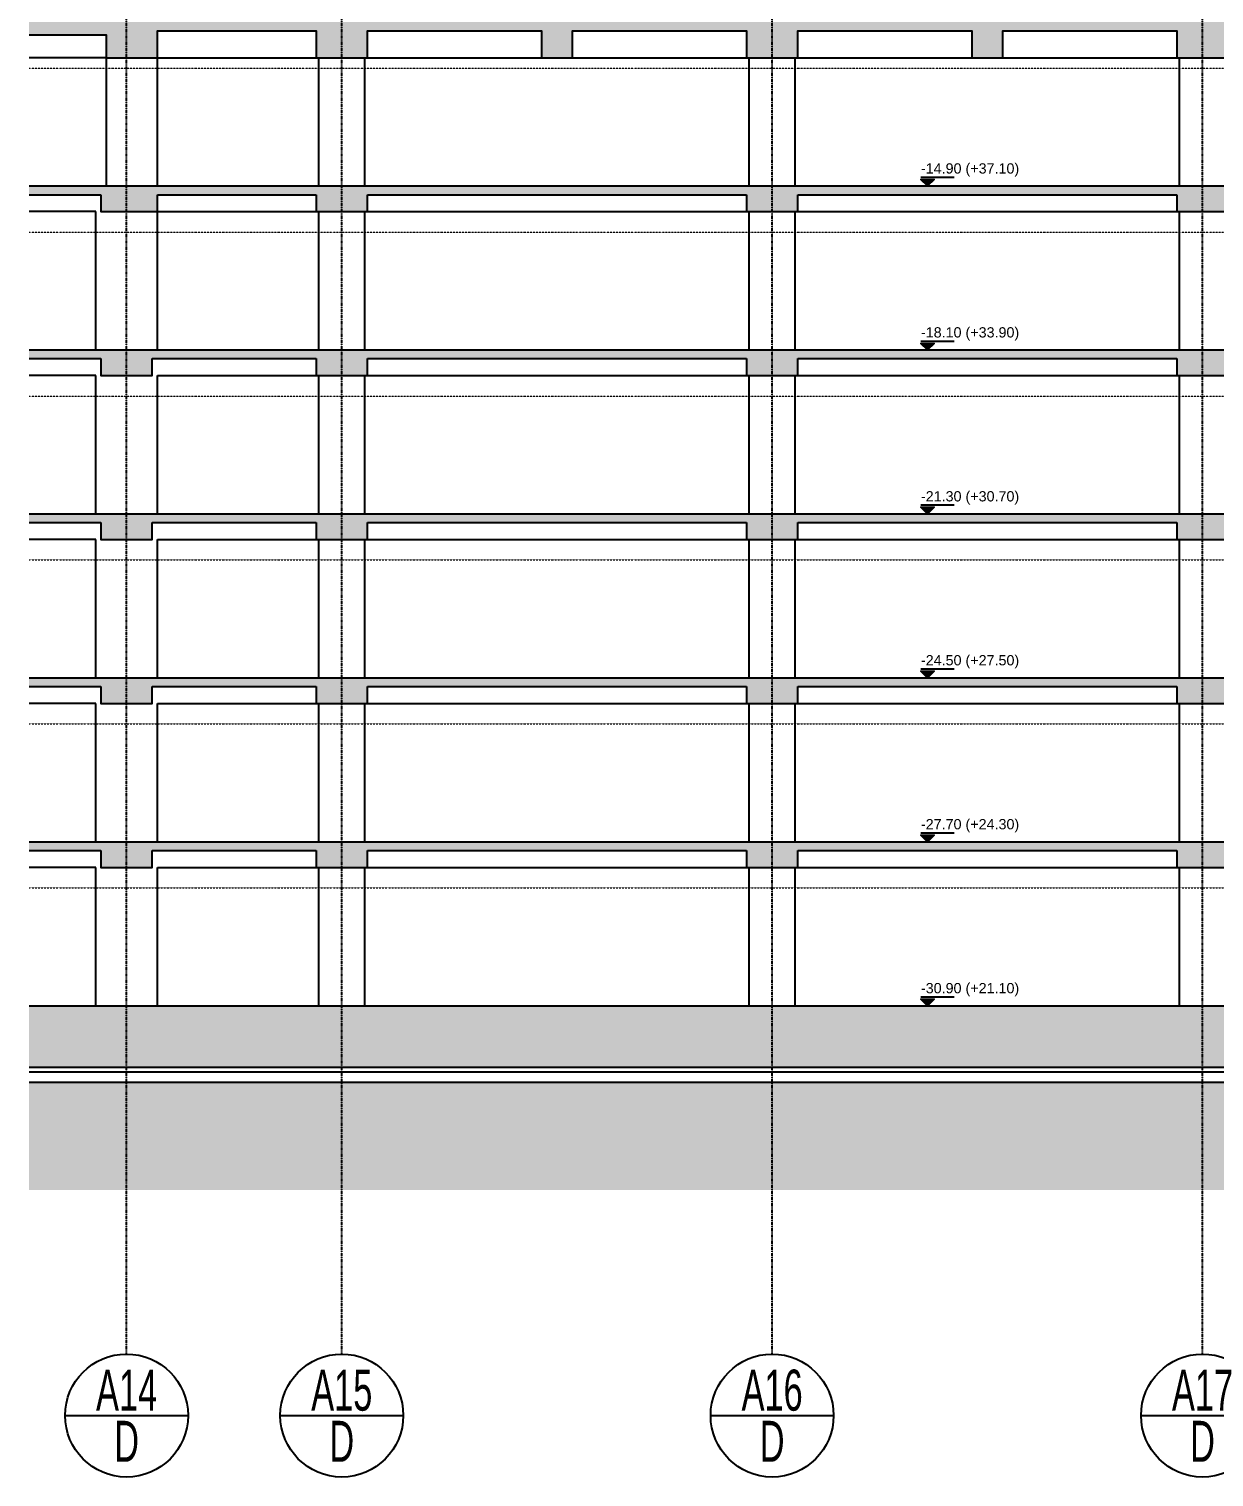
# Model space of a CAD drawing. Header units: centimetres. Extents: x -678439 to 71514, y -426864 to 8594.
# Drawn here: x 41219 to 43532, y 1200 to 4027 of the extents above; entities that cross this region are included whole.
import ezdxf
from ezdxf.enums import TextEntityAlignment as Align

# ---------------------------------------------------------------- set-up
doc = ezdxf.new("R2010")
doc.units = ezdxf.units.CM
doc.header["$LTSCALE"] = 0.01
doc.header["$MEASUREMENT"] = 0
for name, pattern in [('$0$CENTER', [50.8, 31.75, -6.35, 6.35, -6.35]), ('HIDDEN', [9.525, 6.35, -3.175]), ('HIDDEN2', [0.1875, 0.125, -0.0625]), ('K5LT_AXLED', [19.5, 15, -1.5, 1.5, -1.5])]:
    doc.linetypes.add(name, pattern=pattern)
doc.layers.get('0').update_dxf_attribs({"lineweight": 0})
for name, color, linetype in [('$0$V-0_Axis', 8, '$0$CENTER'), ('AR-Water Isolation', 1, 'HIDDEN2'), ('V-0_Elevation_015', 103, 'Continuous'), ('V-0_Hatch_Concrete', 252, 'Continuous'), ('V-0_Notation_Level_500', 2, 'Continuous'), ('V-0_Text_Axis_10', 132, 'Continuous'), ('V-2_Column', 160, 'Continuous'), ('V_DUVAR', 3, 'Continuous')]:
    doc.layers.add(name, color=color, linetype=linetype)
doc.layers.add('AR-HIDDEN', color=9, linetype='HIDDEN', lineweight=18)
doc.styles.add('VIVA_100', font='arial.ttf', dxfattribs={"height": 20})
doc.styles.add('VIVA_200', font='arial.ttf', dxfattribs={"height": 50})

# ---------------------------------------------------------------- blocks, each defined once
blk = doc.blocks.new('V_AKS ETIKET')
at = {"layer": 'V-0_Text_Axis_10', "ltscale": 50}
blk.add_line((-60, 60), (60, 60), dxfattribs=at)
blk.add_circle((0, 60), 60, dxfattribs=at)
at = {"layer": 'V-0_Text_Axis_10', "style": 'VIVA_200', "width": 0.6}
for tag, p in [('AKS', (0, 52.8)), ('BLOK', (0, 2.9))]:
    blk.add_attdef(tag, text='', height=40, dxfattribs=at).set_placement(p, align=Align.BOTTOM_CENTER)
blk = doc.blocks.new('*U83')
blk.add_hatch(color=256).paths.add_polyline_path([(12.8, 12.8), (-12.8, 12.8), (0, 0)])
for p, q in [((-12.8, 17.4), (52.2, 17.4)), ((0, 0), (50.4, 0))]:
    blk.add_line(p, q)
blk.add_lwpolyline([(0, 0), (-12.8, 12.8), (12.8, 12.8)], close=True)
at = {"style": 'VIVA_100'}
blk.add_attdef('%%P0.00', (-12.8, 24.3), '', height=20, dxfattribs=at)
blk = doc.blocks.new('kot-b-b')
at = {"layer": 'V-0_Notation_Level_500', "transparency": 33554687}
for p, values in [((14088.7, 3710), {'%%P0.00': '-14.90 (+37.10)'}), ((14088.7, 3390), {'%%P0.00': '-18.10 (+33.90)'}), ((14088.7, 3070), {'%%P0.00': '-21.30 (+30.70)'}), ((14088.7, 2750), {'%%P0.00': '-24.50 (+27.50)'}), ((14088.7, 2430), {'%%P0.00': '-27.70 (+24.30)'}), ((14088.7, 2110), {'%%P0.00': '-30.90 (+21.10)'})]:
    blk.add_blockref('*U83', p, dxfattribs=at).add_auto_attribs(values)

msp = doc.modelspace()

# ---------------------------------------------------------------- hatches: boundary and pattern name
at = {"ltscale": 0.3}
h = msp.add_hatch(dxfattribs=at)
h.set_pattern_fill('EARTH', color=16, scale=10)
h.set_pattern_definition([(3e-14, (-9498.566, -12628.464), (63.5, 63.5), [63.5, -63.5]), (3e-14, (-9498.566, -12604.65), (63.5, 63.5), [63.5, -63.5]), (3e-14, (-9498.566, -12580.84), (63.5, 63.5), [63.5, -63.5]), (90, (-9490.63, -12572.9), (-63.5, 63.5), [63.5, -63.5]), (90, (-9466.816, -12572.9), (-63.5, 63.5), [63.5, -63.5]), (90, (-9443, -12572.9), (-63.5, 63.5), [63.5, -63.5])])
h.paths.add_polyline_path([(51534.7, 5247), (50824.7, 5254.1), (50824.7, 2000), (50864.7, 2000), (50864.7, 1960), (50824.7, 1970), (41219.3, 1970), (41219.3, 1760), (51024.7, 1760), (51024.7, 5145), (51826.8, 5145), (51826.8, 5247)])
at = {"layer": 'V-0_Hatch_Concrete', "transparency": 33554534}
h = msp.add_hatch(color=256, dxfattribs=at)
h.dxf.hatch_style = 1
h.paths.add_polyline_path([(50804.7, 4885), (50724.7, 4885), (50179.7, 4885), (50179.7, 4835), (50279.7, 4835), (50279.7, 4870), (50724.7, 4870), (50724.7, 4835), (50764.7, 4835), (50764.7, 4040), (50179.7, 4040), (50179.7, 3970), (50279.7, 3970), (50279.7, 4023), (50724.7, 4023), (50724.7, 3970), (50764.7, 3970), (50764.7, 3720), (50179.7, 3720), (50179.7, 3670), (50279.7, 3670), (50279.7, 3703), (50724.7, 3703), (50724.7, 3670), (50764.7, 3670), (50764.7, 3400), (50179.7, 3400), (50179.7, 3350), (50279.7, 3350), (50279.7, 3383), (50724.7, 3383), (50724.7, 3350), (50764.7, 3350), (50764.7, 3080), (50179.7, 3080), (50179.7, 3030), (50279.7, 3030), (50279.7, 3063), (50724.7, 3063), (50724.7, 3030), (50764.7, 3030), (50764.7, 2760), (50179.7, 2760), (50179.7, 2710), (50279.7, 2710), (50279.7, 2743), (50724.7, 2743), (50724.7, 2710), (50764.7, 2710), (50764.7, 2440), (50179.7, 2440), (50179.7, 2390), (50279.7, 2390), (50279.7, 2423), (50724.7, 2423), (50724.7, 2390), (50764.7, 2390), (50764.7, 2120), (41219.3, 2120), (41219.3, 2000), (50804.7, 2000)])
h = msp.add_hatch(color=256, dxfattribs=at)
h.dxf.hatch_style = 1
h.paths.add_polyline_path([(48599.7, 4023), (48939.7, 4023), (48939.7, 3970), (48999.7, 3970), (48999.7, 4023), (49339.7, 4023), (49339.7, 3990), (49439.7, 3990), (49439.7, 4023), (49779.7, 4023), (49779.7, 3970), (49839.7, 3970), (49839.7, 4023), (49929.7, 4023), (49929.7, 4040), (41219.3, 4040), (41219.3, 4015), (41369.7, 4015), (41369.7, 3970), (41469.7, 3970), (41469.7, 4023), (41779.7, 4023), (41779.7, 3970), (41879.7, 3970), (41879.7, 4023), (42219.7, 4023), (42219.7, 3970), (42279.7, 3970), (42279.7, 4023), (42619.7, 4023), (42619.7, 3970), (42719.7, 3970), (42719.7, 4023), (43059.7, 4023), (43059.7, 3970), (43119.7, 3970), (43119.7, 4023), (43459.7, 4023), (43459.7, 3970), (43559.7, 3970), (43559.7, 4023), (43899.7, 4023), (43899.7, 3970), (43959.7, 3970), (43959.7, 4023), (44299.7, 4023), (44299.7, 3970), (44399.7, 3970), (44399.7, 4023), (44739.7, 4023), (44739.7, 3970), (44799.7, 3970), (44799.7, 4023), (45139.7, 4023), (45139.7, 3970), (45239.7, 3970), (45239.7, 4023), (45579.7, 4023), (45579.7, 3970), (45639.7, 3970), (45639.7, 4023), (45979.7, 4023), (45979.7, 3970), (46079.7, 3970), (46079.7, 4023), (46419.7, 4023), (46419.7, 3970), (46479.7, 3970), (46479.7, 4023), (46819.7, 4023), (46819.7, 3970), (46919.7, 3970), (46919.7, 4023), (47259.7, 4023), (47259.7, 3970), (47319.7, 3970), (47319.7, 4023), (47659.7, 4023), (47659.7, 3970), (47759.7, 3970), (47759.7, 4023), (48099.7, 4023), (48099.7, 3970), (48159.7, 3970), (48159.7, 4023), (48499.7, 4023), (48499.7, 3970), (48599.7, 3970)])
h.paths.add_polyline_path([(48599.7, 3703), (49339.7, 3703), (49339.7, 3670), (49439.7, 3670), (49439.7, 3703), (49869.7, 3703), (49869.7, 3670), (49929.7, 3670), (49929.7, 3720), (41219.3, 3720), (41219.3, 3703), (41359.7, 3703), (41359.7, 3670), (41469.7, 3670), (41469.7, 3703), (41779.7, 3703), (41779.7, 3670), (41879.7, 3670), (41879.7, 3703), (42619.7, 3703), (42619.7, 3670), (42719.7, 3670), (42719.7, 3703), (43459.7, 3703), (43459.7, 3670), (43559.7, 3670), (43559.7, 3703), (44299.7, 3703), (44299.7, 3670), (44399.7, 3670), (44399.7, 3703), (45139.7, 3703), (45139.7, 3670), (45239.7, 3670), (45239.7, 3703), (45979.7, 3703), (45979.7, 3670), (46079.7, 3670), (46079.7, 3703), (46819.7, 3703), (46819.7, 3670), (46919.7, 3670), (46919.7, 3703), (47659.7, 3703), (47659.7, 3670), (47759.7, 3670), (47759.7, 3703), (48499.7, 3703), (48499.7, 3670), (48599.7, 3670)])
h.paths.add_polyline_path([(48599.7, 3383), (49339.7, 3383), (49339.7, 3350), (49439.7, 3350), (49439.7, 3383), (49869.7, 3383), (49869.7, 3350), (49929.7, 3350), (49929.7, 3400), (41219.3, 3400), (41219.3, 3383), (41359.7, 3383), (41359.7, 3350), (41459.7, 3350), (41459.7, 3383), (41779.7, 3383), (41779.7, 3350), (41879.7, 3350), (41879.7, 3383), (42619.7, 3383), (42619.7, 3350), (42719.7, 3350), (42719.7, 3383), (43459.7, 3383), (43459.7, 3350), (43559.7, 3350), (43559.7, 3383), (44299.7, 3383), (44299.7, 3350), (44399.7, 3350), (44399.7, 3383), (45139.7, 3383), (45139.7, 3350), (45239.7, 3350), (45239.7, 3383), (45979.7, 3383), (45979.7, 3350), (46079.7, 3350), (46079.7, 3383), (46819.7, 3383), (46819.7, 3350), (46919.7, 3350), (46919.7, 3383), (47659.7, 3383), (47659.7, 3350), (47759.7, 3350), (47759.7, 3383), (48499.7, 3383), (48499.7, 3350), (48599.7, 3350)])
h.paths.add_polyline_path([(48599.7, 3063), (49339.7, 3063), (49339.7, 3030), (49439.7, 3030), (49439.7, 3063), (49869.7, 3063), (49869.7, 3030), (49929.7, 3030), (49929.7, 3080), (41219.3, 3080), (41219.3, 3063), (41359.7, 3063), (41359.7, 3030), (41459.7, 3030), (41459.7, 3063), (41779.7, 3063), (41779.7, 3030), (41879.7, 3030), (41879.7, 3063), (42619.7, 3063), (42619.7, 3030), (42719.7, 3030), (42719.7, 3063), (43459.7, 3063), (43459.7, 3030), (43559.7, 3030), (43559.7, 3063), (44299.7, 3063), (44299.7, 3030), (44399.7, 3030), (44399.7, 3063), (45139.7, 3063), (45139.7, 3030), (45239.7, 3030), (45239.7, 3063), (45979.7, 3063), (45979.7, 3030), (46079.7, 3030), (46079.7, 3063), (46819.7, 3063), (46819.7, 3030), (46919.7, 3030), (46919.7, 3063), (47659.7, 3063), (47659.7, 3030), (47759.7, 3030), (47759.7, 3063), (48499.7, 3063), (48499.7, 3030), (48599.7, 3030)])
h.paths.add_polyline_path([(48599.7, 2743), (49339.7, 2743), (49339.7, 2710), (49439.7, 2710), (49439.7, 2743), (49869.7, 2743), (49869.7, 2710), (49929.7, 2710), (49929.7, 2760), (41219.3, 2760), (41219.3, 2743), (41359.7, 2743), (41359.7, 2710), (41459.7, 2710), (41459.7, 2743), (41779.7, 2743), (41779.7, 2710), (41879.7, 2710), (41879.7, 2743), (42619.7, 2743), (42619.7, 2710), (42719.7, 2710), (42719.7, 2743), (43459.7, 2743), (43459.7, 2710), (43559.7, 2710), (43559.7, 2743), (44299.7, 2743), (44299.7, 2710), (44399.7, 2710), (44399.7, 2743), (45139.7, 2743), (45139.7, 2710), (45239.7, 2710), (45239.7, 2743), (45979.7, 2743), (45979.7, 2710), (46079.7, 2710), (46079.7, 2743), (46819.7, 2743), (46819.7, 2710), (46919.7, 2710), (46919.7, 2743), (47659.7, 2743), (47659.7, 2710), (47759.7, 2710), (47759.7, 2743), (48499.7, 2743), (48499.7, 2710), (48599.7, 2710)])
h.paths.add_polyline_path([(48599.7, 2423), (49339.7, 2423), (49339.7, 2390), (49439.7, 2390), (49439.7, 2423), (49869.7, 2423), (49869.7, 2390), (49929.7, 2390), (49929.7, 2440), (41219.3, 2440), (41219.3, 2423), (41359.7, 2423), (41359.7, 2390), (41459.7, 2390), (41459.7, 2423), (41779.7, 2423), (41779.7, 2390), (41879.7, 2390), (41879.7, 2423), (42619.7, 2423), (42619.7, 2390), (42719.7, 2390), (42719.7, 2423), (43459.7, 2423), (43459.7, 2390), (43559.7, 2390), (43559.7, 2423), (44299.7, 2423), (44299.7, 2390), (44399.7, 2390), (44399.7, 2423), (45139.7, 2423), (45139.7, 2390), (45239.7, 2390), (45239.7, 2423), (45979.7, 2423), (45979.7, 2390), (46079.7, 2390), (46079.7, 2423), (46819.7, 2423), (46819.7, 2390), (46919.7, 2390), (46919.7, 2423), (47659.7, 2423), (47659.7, 2390), (47759.7, 2390), (47759.7, 2423), (48499.7, 2423), (48499.7, 2390), (48599.7, 2390)])

# ---------------------------------------------------------------- linework, layer by layer
at = {"layer": '$0$V-0_Axis'}
for p, q in [((41409.7, 1440), (41409.7, 8296.2)), ((41829.7, 1440), (41829.7, 8296.2)), ((42669.7, 1440), (42669.7, 8296.2)), ((43509.7, 1440), (43509.7, 8296.2))]:
    msp.add_line(p, q, dxfattribs=at)
at = {"layer": 'AR-HIDDEN', "color": 1, "linetype": 'K5LT_AXLED', "transparency": 33554687}
for points in [[(41219.3, 3950), (49909.7, 3950)], [(41219.3, 3630), (49909.7, 3630)], [(41219.3, 3310), (49909.7, 3310)], [(41219.3, 2990), (49909.7, 2990)], [(41219.3, 2670), (49909.7, 2670)], [(41219.3, 2350), (49909.7, 2350)]]:
    msp.add_lwpolyline(points, dxfattribs=at)
at = {"layer": 'AR-Water Isolation', "ltscale": 6, "const_width": 0.3}
msp.add_lwpolyline([(50804.8, 1990.2), (41219.3, 1990.2)], dxfattribs=at)
at = {"layer": 'AR-Water Isolation', "linetype": 'Continuous', "ltscale": 2.5}
for points in [[(50804.8, 1990.3), (41219.3, 1990.3)], [(50804.8, 1990), (41219.3, 1990)]]:
    msp.add_lwpolyline(points, dxfattribs=at)
at = {"layer": 'V-0_Elevation_015', "ltscale": 0.3}
for p, q in [((41369.7, 3970), (41219.3, 3970)), ((41469.7, 3720), (41469.7, 3970)), ((41469.7, 3970), (41779.7, 3970)), ((41784.7, 3720), (41784.7, 3970)), ((41874.7, 3720), (41874.7, 3970)), ((41879.7, 3970), (42619.7, 3970)), ((42624.7, 3720), (42624.7, 3970)), ((42714.7, 3720), (42714.7, 3970)), ((42719.7, 3970), (43459.7, 3970)), ((43464.7, 3720), (43464.7, 3970)), ((41349.7, 3670), (41219.3, 3670)), ((41349.7, 3400), (41349.7, 3670)), ((41469.7, 3670), (41779.7, 3670)), ((41469.7, 3400), (41469.7, 3670)), ((41784.7, 3400), (41784.7, 3670)), ((41874.7, 3400), (41874.7, 3670)), ((41879.7, 3670), (42619.7, 3670)), ((42624.7, 3400), (42624.7, 3670)), ((42714.7, 3400), (42714.7, 3670)), ((42719.7, 3670), (43459.7, 3670)), ((43464.7, 3400), (43464.7, 3670)), ((41349.7, 3350), (41219.3, 3350)), ((41349.7, 3080), (41349.7, 3350)), ((41469.7, 3350), (41779.7, 3350)), ((41469.7, 3080), (41469.7, 3350)), ((41784.7, 3080), (41784.7, 3350)), ((41874.7, 3080), (41874.7, 3350)), ((41879.7, 3350), (42619.7, 3350)), ((42624.7, 3080), (42624.7, 3350)), ((42714.7, 3080), (42714.7, 3350)), ((42719.7, 3350), (43459.7, 3350)), ((43464.7, 3080), (43464.7, 3350)), ((41349.7, 3030), (41219.3, 3030)), ((41349.7, 2760), (41349.7, 3030)), ((41469.7, 3030), (41779.7, 3030)), ((41469.7, 2760), (41469.7, 3030)), ((41784.7, 2760), (41784.7, 3030)), ((41874.7, 2760), (41874.7, 3030)), ((41879.7, 3030), (42619.7, 3030)), ((42624.7, 2760), (42624.7, 3030)), ((42714.7, 2760), (42714.7, 3030)), ((42719.7, 3030), (43459.7, 3030)), ((43464.7, 2760), (43464.7, 3030)), ((41349.7, 2710), (41219.3, 2710)), ((41349.7, 2440), (41349.7, 2710)), ((41469.7, 2710), (41779.7, 2710)), ((41469.7, 2440), (41469.7, 2710)), ((41784.7, 2440), (41784.7, 2710)), ((41874.7, 2440), (41874.7, 2710)), ((41879.7, 2710), (42619.7, 2710)), ((42624.7, 2440), (42624.7, 2710)), ((42714.7, 2440), (42714.7, 2710)), ((42719.7, 2710), (43459.7, 2710)), ((43464.7, 2440), (43464.7, 2710)), ((41349.7, 2390), (41219.3, 2390)), ((41349.7, 2120), (41349.7, 2390)), ((41469.7, 2390), (41779.7, 2390)), ((41469.7, 2120), (41469.7, 2390)), ((41784.7, 2120), (41784.7, 2390)), ((41874.7, 2120), (41874.7, 2390)), ((41879.7, 2390), (42619.7, 2390)), ((42624.7, 2120), (42624.7, 2390)), ((42714.7, 2120), (42714.7, 2390)), ((42719.7, 2390), (43459.7, 2390)), ((43464.7, 2120), (43464.7, 2390))]:
    msp.add_line(p, q, dxfattribs=at)
at = {"layer": 'V-0_Elevation_015'}
msp.add_line((41369.7, 3970), (41369.7, 3720), dxfattribs=at)
at = {"layer": 'V-2_Column', "ltscale": 200, "transparency": 33554687}
for p, q in [((41219.3, 3720), (49929.7, 3720)), ((41219.3, 3703), (41359.7, 3703)), ((41469.7, 3703), (41779.7, 3703)), ((41879.7, 3703), (42619.7, 3703)), ((42719.7, 3703), (43459.7, 3703)), ((41219.3, 3400), (49929.7, 3400)), ((41219.3, 3383), (41359.7, 3383)), ((41459.7, 3383), (41779.7, 3383)), ((41879.7, 3383), (42619.7, 3383)), ((42719.7, 3383), (43459.7, 3383)), ((41219.3, 3080), (49929.7, 3080)), ((41219.3, 3063), (41359.7, 3063)), ((41459.7, 3063), (41779.7, 3063)), ((41879.7, 3063), (42619.7, 3063)), ((42719.7, 3063), (43459.7, 3063)), ((41219.3, 2760), (49929.7, 2760)), ((41219.3, 2743), (41359.7, 2743)), ((41459.7, 2743), (41779.7, 2743)), ((41879.7, 2743), (42619.7, 2743)), ((42719.7, 2743), (43459.7, 2743)), ((41219.3, 2440), (49929.7, 2440)), ((41219.3, 2423), (41359.7, 2423)), ((41459.7, 2423), (41779.7, 2423)), ((41879.7, 2423), (42619.7, 2423)), ((42719.7, 2423), (43459.7, 2423)), ((41219.3, 2120), (50764.7, 2120)), ((41219.3, 2000), (50804.7, 2000))]:
    msp.add_line(p, q, dxfattribs=at)
for points in [[(41219.3, 4015), (41369.7, 4015), (41369.7, 3970), (41469.7, 3970), (41469.7, 4023), (41779.7, 4023), (41779.7, 3970), (41879.7, 3970), (41879.7, 4023), (42219.7, 4023), (42219.7, 3970), (42279.7, 3970), (42279.7, 4023), (42619.7, 4023), (42619.7, 3970), (42719.7, 3970), (42719.7, 4023), (43059.7, 4023), (43059.7, 3970), (43119.7, 3970), (43119.7, 4023), (43459.7, 4023), (43459.7, 3970), (43559.7, 3970)], [(41359.7, 3703), (41359.7, 3670), (41469.7, 3670), (41469.7, 3703)], [(41779.7, 3703), (41779.7, 3670), (41879.7, 3670), (41879.7, 3703)], [(42619.7, 3703), (42619.7, 3670), (42719.7, 3670), (42719.7, 3703)], [(43459.7, 3703), (43459.7, 3670), (43559.7, 3670), (43559.7, 3703)], [(41359.7, 3383), (41359.7, 3350), (41459.7, 3350), (41459.7, 3383)], [(41779.7, 3383), (41779.7, 3350), (41879.7, 3350), (41879.7, 3383)], [(42619.7, 3383), (42619.7, 3350), (42719.7, 3350), (42719.7, 3383)], [(43459.7, 3383), (43459.7, 3350), (43559.7, 3350), (43559.7, 3383)], [(41359.7, 3063), (41359.7, 3030), (41459.7, 3030), (41459.7, 3063)], [(41779.7, 3063), (41779.7, 3030), (41879.7, 3030), (41879.7, 3063)], [(42619.7, 3063), (42619.7, 3030), (42719.7, 3030), (42719.7, 3063)], [(43459.7, 3063), (43459.7, 3030), (43559.7, 3030), (43559.7, 3063)], [(41359.7, 2743), (41359.7, 2710), (41459.7, 2710), (41459.7, 2743)], [(41779.7, 2743), (41779.7, 2710), (41879.7, 2710), (41879.7, 2743)], [(42619.7, 2743), (42619.7, 2710), (42719.7, 2710), (42719.7, 2743)], [(43459.7, 2743), (43459.7, 2710), (43559.7, 2710), (43559.7, 2743)], [(41359.7, 2423), (41359.7, 2390), (41459.7, 2390), (41459.7, 2423)], [(41779.7, 2423), (41779.7, 2390), (41879.7, 2390), (41879.7, 2423)], [(42619.7, 2423), (42619.7, 2390), (42719.7, 2390), (42719.7, 2423)], [(43459.7, 2423), (43459.7, 2390), (43559.7, 2390), (43559.7, 2423)], [(50824.7, 1990), (41219.3, 1990)], [(50824.7, 1970), (41219.3, 1970)]]:
    msp.add_lwpolyline(points, dxfattribs=at)

# ---------------------------------------------------------------- block references
at = {"layer": 'V-0_Notation_Level_500'}
msp.add_blockref('kot-b-b', (28884.2, 10), dxfattribs=at)
at = {"layer": 'V_DUVAR', "transparency": 33554687, "xscale": 2, "yscale": 2, "zscale": 2}
for p, values in [((41409.7, 1200), {'BLOK': 'D', 'AKS': 'A14'}), ((41829.7, 1200), {'BLOK': 'D', 'AKS': 'A15'}), ((42669.7, 1200), {'BLOK': 'D', 'AKS': 'A16'}), ((43509.7, 1200), {'BLOK': 'D', 'AKS': 'A17'})]:
    msp.add_blockref('V_AKS ETIKET', p, dxfattribs=at).add_auto_attribs(values)

doc.saveas('drawing.dxf')
